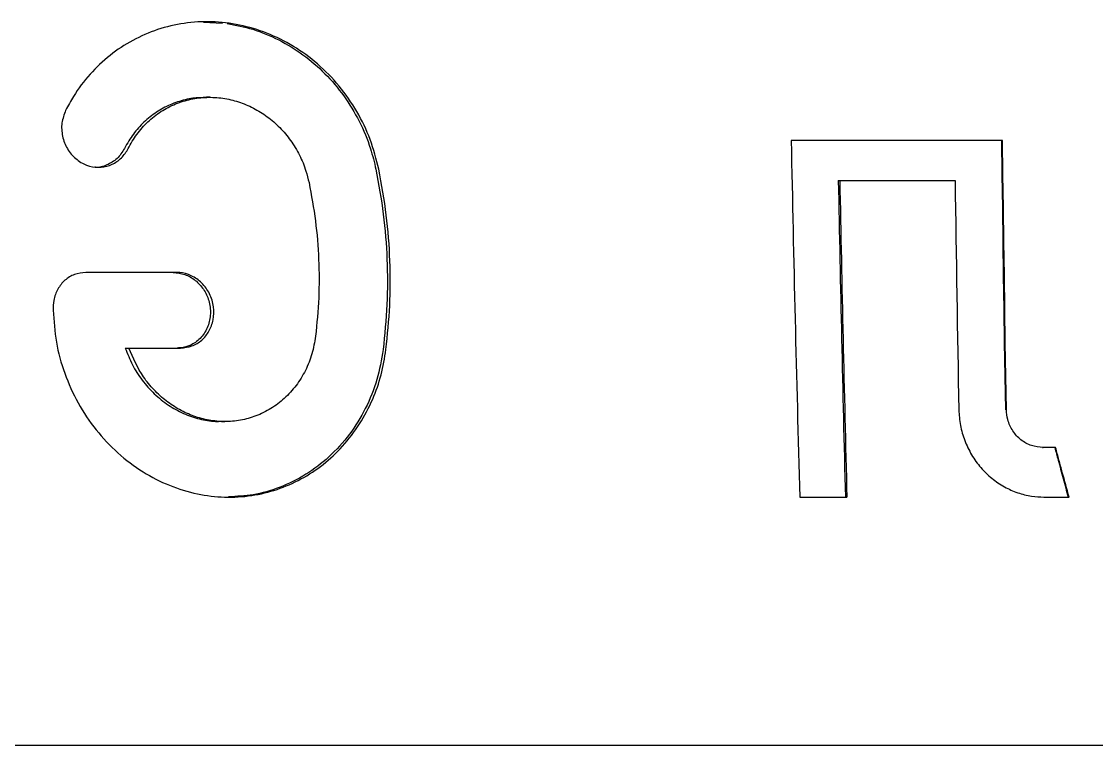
# Model space of a CAD drawing. Header units: millimetres. Extents: x 8 to 872, y 8 to 585.
# Drawn here: x 724.19 to 732.85, y 185.64 to 191.47 of the extents above; entities that cross this region are included whole.
import ezdxf

# ---------------------------------------------------------------- set-up
doc = ezdxf.new("R2010")
doc.units = ezdxf.units.MM
doc.layers.add('OUTLINE', color=7, linetype='Continuous', lineweight=25)

msp = doc.modelspace()

# ---------------------------------------------------------------- linework, layer by layer
at = {"layer": 'OUTLINE'}
for p, q in [((725.65668, 191.46433), (725.80935, 191.45666)), ((725.70716, 190.8589), (725.67947, 190.8589)), ((732.09628, 190.5104), (730.39287, 190.5104)), ((730.77252, 190.18952), (730.78457, 190.18952)), ((730.78457, 190.18952), (731.7132, 190.18952)), ((725.44077, 189.44828), (724.70795, 189.44828)), ((725.02613, 188.83958), (725.0558, 188.83958)), ((725.0558, 188.83958), (725.47192, 188.83958)), ((725.80034, 188.24745), (725.82835, 188.24745)), ((732.4168, 188.03763), (732.42405, 188.03763)), ((732.52398, 188.03763), (732.42405, 188.03763)), ((730.46218, 187.63875), (730.84186, 187.63875)), ((732.43011, 187.63876), (732.63172, 187.63876)), ((767.40473, 185.63876), (702.15507, 185.63876))]:
    msp.add_line(p, q, dxfattribs=at)
at = {"layer": 'OUTLINE', "flags": 128}
for points in [[(732.08821, 190.5104), (732.09156, 190.2384), (732.09505, 189.96665), (732.09866, 189.69517), (732.10241, 189.42399), (732.10629, 189.15309), (732.1103, 188.88249), (732.11445, 188.61221), (732.11873, 188.34225)], [(732.12686, 188.34225), (732.12258, 188.61221), (732.11842, 188.88249), (732.1144, 189.15308), (732.11051, 189.42397), (732.10676, 189.69517), (732.10313, 189.96664), (732.09964, 190.23839), (732.09628, 190.5104)]]:
    msp.add_lwpolyline(points, dxfattribs=at)
at = {"layer": 'OUTLINE'}
for centre, radius, start, end in [((1057.66687, 196.97313), 327.33781, 181.1312814, 181.63407), ((1089.77829, 196.95804), 359.06957, 181.0800983, 181.4872203), ((1088.92997, 196.95732), 358.20934, 181.0825783, 181.4906784), ((1202.099, 197.01766), 470.43535, 180.8316491, 181.0566633)]:
    msp.add_arc(centre, radius, start, end, dxfattribs=at)
for points, knots in [([(727.06927, 190.27933), (727.04857, 190.35983), (727.00716, 190.52082), (726.89752, 190.74744), (726.75437, 190.95382), (726.58111, 191.13166), (726.38364, 191.27491), (726.17133, 191.38073), (725.94809, 191.44679), (725.72254, 191.47372), (725.49915, 191.46042), (725.28413, 191.40991), (725.08256, 191.32218), (724.89838, 191.20106), (724.73798, 191.04815), (724.62156, 190.89512), (724.56589, 190.79132), (724.54553, 190.75336)], [0, 0, 0, 0, 0.071934, 0.1438545, 0.2159105, 0.2879529, 0.3575296, 0.4270983, 0.4946729, 0.5622431, 0.6285525, 0.6948637, 0.7610818, 0.8273048, 0.8943295, 0.961363, 1, 1, 1, 1]), ([(725.84727, 191.45219), (725.9163, 191.43929), (726.05914, 191.41258), (726.26543, 191.32541), (726.46245, 191.20572), (726.63898, 191.0532), (726.79237, 190.8729), (726.91562, 190.66865), (727.0004, 190.46779), (727.03258, 190.33494), (727.04605, 190.27933)], [0, 0, 0, 0, 0.1202686, 0.2488633, 0.3774666, 0.5077101, 0.6379681, 0.7710588, 0.9041691, 1, 1, 1, 1]), ([(725.68003, 190.85748), (725.64354, 190.8565), (725.56417, 190.85438), (725.4459, 190.8246), (725.32913, 190.77398), (725.22249, 190.7034), (725.12966, 190.61459), (725.06277, 190.52643), (725.03064, 190.4671), (725.01913, 190.44584)], [0, 0, 0, 0, 0.1322502, 0.2876488, 0.4428873, 0.598137, 0.7552074, 0.9123115, 1, 1, 1, 1]), ([(725.0484, 190.44584), (725.07071, 190.48504), (725.11533, 190.56344), (725.20556, 190.66391), (725.3111, 190.74687), (725.42875, 190.80849), (725.55441, 190.8468), (725.68307, 190.86243), (725.8126, 190.8548), (725.93916, 190.82568), (726.05984, 190.77514), (726.17239, 190.70537), (726.27336, 190.61728), (726.3614, 190.51285), (726.43235, 190.39453), (726.48081, 190.27894), (726.49923, 190.20293), (726.50681, 190.1717)], [0, 0, 0, 0, 0.0699715, 0.1399239, 0.2100359, 0.2801362, 0.3475839, 0.41503, 0.481208, 0.5473882, 0.613344, 0.6793072, 0.7464463, 0.8135953, 0.8826855, 0.9517903, 1, 1, 1, 1]), ([(724.54553, 190.75336), (724.53316, 190.72021), (724.50842, 190.65387), (724.5153, 190.54402), (724.55453, 190.44281), (724.62311, 190.36073), (724.71134, 190.30801), (724.80734, 190.28968), (724.90005, 190.30524), (724.98061, 190.35181), (725.02649, 190.40514), (725.04488, 190.4393), (725.0484, 190.44584)], [0, 0, 0, 0, 0.1149034, 0.2298986, 0.3426859, 0.4545381, 0.5634897, 0.6680279, 0.770155, 0.8719193, 0.9754736, 1, 1, 1, 1]), ([(725.01913, 190.44584), (725.00115, 190.41747), (724.96515, 190.36066), (724.88069, 190.31135), (724.81504, 190.2903), (724.78222, 190.29575), (724.78077, 190.296)], [0, 0, 0, 0, 0.3331279, 0.66689151, 0.98524916, 1, 1, 1, 1]), ([(727.04605, 190.27933), (727.06799, 190.15903), (727.11187, 189.91842), (727.13944, 189.55389), (727.14073, 189.18871), (727.11617, 188.9479), (727.10384, 188.82705)], [0, 0, 0, 0, 0.24931, 0.4986281, 0.7484022, 1, 1, 1, 1]), ([(727.1272, 188.82705), (727.13923, 188.94496), (727.16336, 189.18158), (727.16292, 189.54409), (727.13603, 189.91162), (727.09158, 190.15645), (727.06927, 190.27933)], [0, 0, 0, 0, 0.2455069, 0.4927014, 0.7453799, 1, 1, 1, 1]), ([(726.50681, 190.1717), (726.52573, 190.06911), (726.56359, 189.86394), (726.58798, 189.55333), (726.59009, 189.24241), (726.5699, 189.0375), (726.55977, 188.93468)], [0, 0, 0, 0, 0.2496566, 0.4993232, 0.7487541, 1, 1, 1, 1]), ([(724.70795, 189.44828), (724.67714, 189.44501), (724.6155, 189.43846), (724.53613, 189.38888), (724.47765, 189.31591), (724.44603, 189.23031), (724.44533, 189.17062), (724.44501, 189.14388)], [0, 0, 0, 0, 0.2055726, 0.4112907, 0.6153392, 0.8276767, 1, 1, 1, 1]), ([(725.41244, 189.44828), (725.44395, 189.44496), (725.50699, 189.4383), (725.59278, 189.38845), (725.66042, 189.31481), (725.70476, 189.2209), (725.71745, 189.11607), (725.69688, 189.01178), (725.64289, 188.9229), (725.56303, 188.86216), (725.4917, 188.8414), (725.45186, 188.8399), (725.44351, 188.83958)], [0, 0, 0, 0, 0.1031069, 0.2062335, 0.3094609, 0.4165873, 0.5299417, 0.6421917, 0.7575795, 0.8680757, 0.9723622, 1, 1, 1, 1]), ([(725.47192, 188.83958), (725.50306, 188.84298), (725.56535, 188.84978), (725.64559, 188.89988), (725.70562, 188.97364), (725.7393, 189.06721), (725.74285, 189.17304), (725.71052, 189.2776), (725.64673, 189.36663), (725.56124, 189.42635), (725.4883, 189.44668), (725.44878, 189.44801), (725.44077, 189.44828)], [0, 0, 0, 0, 0.1031518, 0.2063543, 0.3091018, 0.4169928, 0.5283882, 0.6462756, 0.7591126, 0.8694343, 0.9735428, 1, 1, 1, 1]), ([(724.44501, 189.14388), (724.45076, 189.05795), (724.46226, 188.88612), (724.53218, 188.63363), (724.64021, 188.39466), (724.785, 188.17744), (724.9622, 187.98954), (725.16206, 187.8383), (725.37966, 187.72755), (725.60241, 187.65905), (725.82685, 187.633), (726.04392, 187.64538), (726.25158, 187.69604), (726.44634, 187.78019), (726.62404, 187.89802), (726.78385, 188.04697), (726.91889, 188.22475), (727.02155, 188.41975), (727.0932, 188.62191), (727.11586, 188.75867), (727.1272, 188.82705)], [0, 0, 0, 0, 0.0609941, 0.1219775, 0.1830259, 0.2440537, 0.3035876, 0.3630894, 0.4194633, 0.4758092, 0.5288242, 0.5818252, 0.6333585, 0.6848954, 0.7374418, 0.7900051, 0.8452779, 0.9005729, 0.9502826, 1, 1, 1, 1]), ([(726.55977, 188.93468), (726.55145, 188.88696), (726.5348, 188.79155), (726.48083, 188.65745), (726.40578, 188.53557), (726.3115, 188.43148), (726.20133, 188.34888), (726.08191, 188.28982), (725.9553, 188.25505), (725.82773, 188.24359), (725.70085, 188.25531), (725.57828, 188.28763), (725.4619, 188.34036), (725.35299, 188.41162), (725.25544, 188.50077), (725.14214, 188.63728), (725.09017, 188.75904), (725.0558, 188.83958)], [0, 0, 0, 0, 0.0678556, 0.1356962, 0.2037023, 0.2716896, 0.3364797, 0.4012525, 0.4625728, 0.5238846, 0.5827755, 0.6416726, 0.7004833, 0.7593058, 0.820176, 0.8810618, 1, 1, 1, 1]), ([(725.02613, 188.83958), (725.04396, 188.79408), (725.07961, 188.70309), (725.1594, 188.57862), (725.2572, 188.46838), (725.37006, 188.37778), (725.49396, 188.30943), (725.62213, 188.26642), (725.72598, 188.24703), (725.78447, 188.24951), (725.80029, 188.25018)], [0, 0, 0, 0, 0.1397424, 0.2794524, 0.4195123, 0.5595327, 0.69285, 0.8261356, 0.9529965, 1, 1, 1, 1]), ([(727.10384, 188.82705), (727.08978, 188.74581), (727.06126, 188.58097), (726.9671, 188.35127), (726.83762, 188.1395), (726.67474, 187.96067), (726.48334, 187.81486), (726.27614, 187.7137), (726.065, 187.65173), (725.92524, 187.6446), (725.8592, 187.64124)], [0, 0, 0, 0, 0.1292613, 0.2622714, 0.3915521, 0.524866, 0.6492783, 0.7777351, 0.8949685, 1, 1, 1, 1]), ([(731.74364, 188.34226), (731.74669, 188.30021), (731.75279, 188.21613), (731.78849, 188.09354), (731.84372, 187.97828), (731.91758, 187.87515), (732.00763, 187.78791), (732.10812, 187.7196), (732.21694, 187.67179), (732.32481, 187.64372), (732.39675, 187.64033), (732.43011, 187.63876)], [0, 0, 0, 0, 0.1175944, 0.2351687, 0.3529748, 0.4707466, 0.5836672, 0.6965502, 0.8024915, 0.9084103, 1, 1, 1, 1]), ([(732.42405, 188.03763), (732.39181, 188.04099), (732.32731, 188.04773), (732.2413, 188.09724), (732.17474, 188.17014), (732.13502, 188.25572), (732.12938, 188.3156), (732.12686, 188.34225)], [0, 0, 0, 0, 0.204169, 0.4084166, 0.6125225, 0.8275473, 1, 1, 1, 1]), ([(732.51704, 188.03763), (732.52606, 188.00437), (732.5486, 187.92121), (732.58463, 187.78824), (732.61159, 187.68858), (732.62508, 187.63875)], [0, 0, 0, 0, 0.2499938, 0.6249912, 1, 1, 1, 1]), ([(732.63172, 187.63875), (732.61379, 187.70519), (732.58689, 187.80485), (732.55096, 187.93784), (732.53297, 188.00437), (732.52398, 188.03763)], [0, 0, 0, 0, 0.5000041, 0.7500075, 1, 1, 1, 1])]:
    msp.add_open_spline(points, degree=3, knots=knots, dxfattribs=at)

doc.saveas('drawing.dxf')
